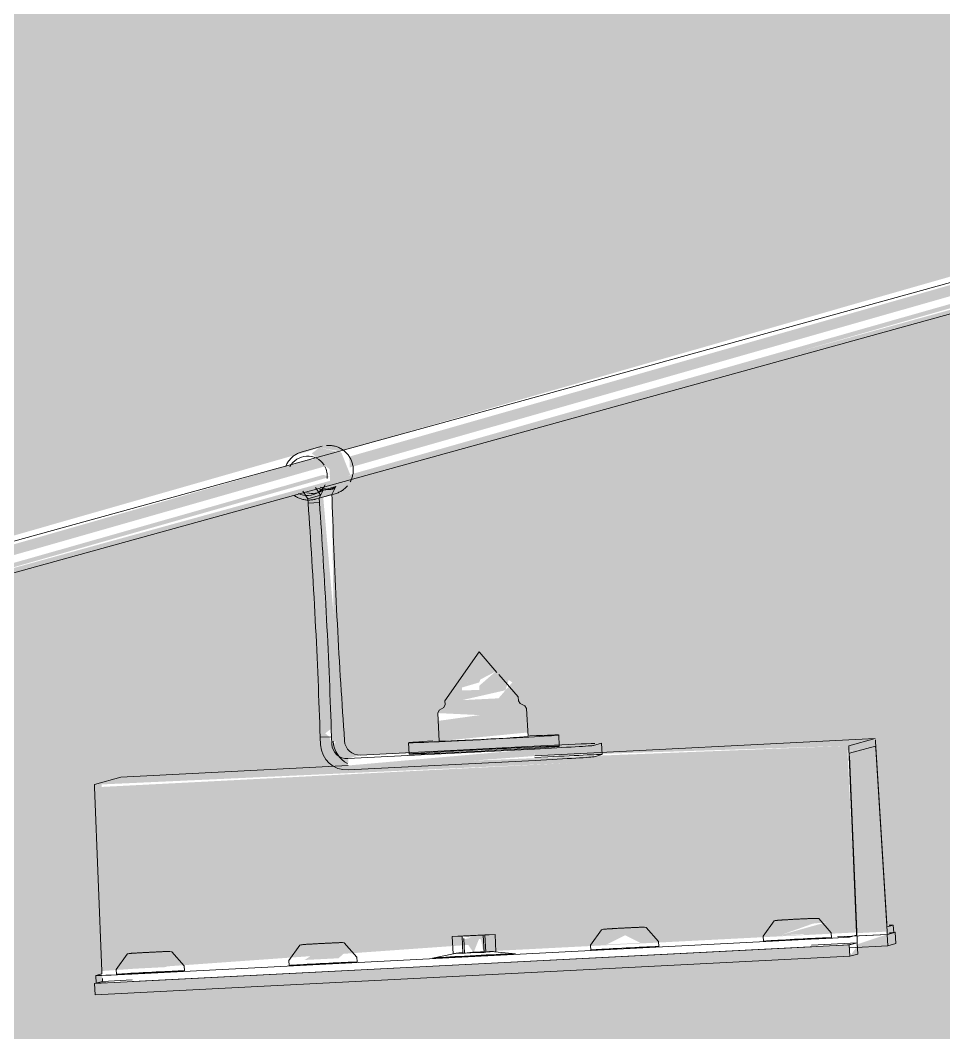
# Model space of a CAD drawing. Header units: millimetres. Extents: x -4612930 to -4329258, y -1064 to 30311.
# Drawn here: x -4405742.7 to -4405498.5, y 10428.4 to 10696.1 of the extents above; entities that cross this region are included whole.
import ezdxf

# ---------------------------------------------------------------- set-up
doc = ezdxf.new("R2010")
doc.units = ezdxf.units.MM
doc.layers.add('A-ROOF-PATT', color=132, linetype='Continuous', lineweight=5)
doc.layers.add('Q-SPCQ', color=91, linetype='Continuous', lineweight=5)

# ---------------------------------------------------------------- blocks, each defined once
blk = doc.blocks.new('Static Line_Sayfa_Metal Deck_Pan Mount - Up to 15 _ pitch - Max 2 Users-1848369-NORTH EAST')
at = {"layer": 'Q-SPCQ'}
h = blk.add_hatch(color=256, dxfattribs=at)
h.paths.add_polyline_path([(4293296.44, 10511.05), (4293532.94, 10578.53), (4293530.8, 10580.38), (4293527.11, 10579.82), (4293296.3, 10513.65), (4293296.4, 10511.83)])
h.paths.add_polyline_path([(4293538.36, 10577.89), (4293774.87, 10645.37), (4293772.73, 10647.21), (4293769.04, 10646.66), (4293538.22, 10580.77), (4293538.31, 10578.85)])
h.paths.add_polyline_path([(4293780.29, 10644.72), (4294016.79, 10712.21), (4294014.66, 10714.05), (4294010.97, 10713.5), (4293780.14, 10647.61), (4293780.25, 10645.59)])
h.paths.add_polyline_path([(4294022.22, 10711.56), (4294258.72, 10779.04), (4294256.58, 10780.89), (4294252.9, 10780.33), (4294022.07, 10714.38), (4294022.18, 10712.33)])
h.paths.add_polyline_path([(4294264.15, 10778.4), (4294500.65, 10845.88), (4294498.26, 10847.85), (4294494.83, 10847.17), (4294264.01, 10781.13), (4294264.11, 10779.07)])
h.paths.add_polyline_path([(4294506.08, 10845.23), (4294742.58, 10912.72), (4294740.23, 10914.67), (4294736.76, 10914.01), (4294505.94, 10847.88), (4294506.05, 10845.81)])
h.paths.add_polyline_path([(4294748, 10912.07), (4294984.51, 10979.55), (4294982.2, 10981.48), (4294978.68, 10980.84), (4294747.86, 10914.96), (4294747.98, 10912.55)])
h.paths.add_polyline_path([(4294989.93, 10978.91), (4295226.42, 11046.66), (4295224.17, 11048.3), (4295220.61, 11047.68), (4294989.78, 10981.79), (4294989.91, 10979.29)])
h.paths.add_polyline_path([(4295231.86, 11045.74), (4295468.35, 11113.4), (4295466.14, 11115.11), (4295462.54, 11114.52), (4295231.71, 11048.63), (4295231.85, 11046.03)])
h.paths.add_polyline_path([(4295473.79, 11112.58), (4295710.29, 11180.15), (4295708.11, 11181.93), (4295704.47, 11181.35), (4295473.64, 11115.47), (4295473.78, 11112.77)])
h.paths.add_polyline_path([(4295715.72, 11179.42), (4295952.21, 11247.06), (4295949.93, 11248.82), (4295946.4, 11248.19), (4295715.57, 11182.3), (4295715.71, 11179.51)])
h = blk.add_hatch(color=256, dxfattribs=at)
h.paths.add_polyline_path([(4293296.6, 10507.85), (4293533.1, 10575.41), (4293531.32, 10575.94), (4293296.53, 10509.17), (4293296.59, 10508.03)])
h.paths.add_polyline_path([(4293538.53, 10574.68), (4293775.03, 10642.25), (4293774.24, 10643.05), (4293538.46, 10576.01), (4293538.53, 10574.7)])
h.paths.add_polyline_path([(4293780.46, 10641.52), (4294016.96, 10709.09), (4294015.16, 10709.61), (4293780.39, 10642.84), (4293780.46, 10641.56)])
h.paths.add_polyline_path([(4294022.39, 10708.36), (4294258.88, 10775.92), (4294258.68, 10776.89), (4294022.34, 10709.18), (4294022.38, 10708.41)])
h.paths.add_polyline_path([(4294264.31, 10775.2), (4294500.81, 10842.76), (4294500.61, 10843.72), (4294264.27, 10776.08), (4294264.31, 10775.26)])
h.paths.add_polyline_path([(4294506.24, 10842.03), (4294742.74, 10909.6), (4294741.95, 10910.4), (4294506.19, 10842.98), (4294506.24, 10842.12)])
h.paths.add_polyline_path([(4294748.17, 10908.87), (4294984.67, 10976.44), (4294983.88, 10977.23), (4294748.12, 10909.88), (4294748.16, 10908.97)])
h.paths.add_polyline_path([(4294990.1, 10975.71), (4295226.6, 11043.27), (4295225.81, 11044.07), (4294990.04, 10976.78), (4294990.09, 10975.82)])
h.paths.add_polyline_path([(4295232.03, 11042.54), (4295468.51, 11110.29), (4295467.73, 11110.91), (4295231.97, 11043.68), (4295232.02, 11042.68)])
h.paths.add_polyline_path([(4295473.95, 11109.38), (4295710.45, 11177.04), (4295708.67, 11177.47), (4295473.89, 11110.58), (4295473.95, 11109.53)])
h.paths.add_polyline_path([(4295715.88, 11176.22), (4295952.38, 11243.78), (4295950.26, 11244.22), (4295715.82, 11177.48), (4295715.87, 11176.39)])
for points in [[(4293533.23, 10572.81), (4293538.46, 10576.01), (4293536.12, 10581.84), (4293530.25, 10583.13), (4293528.32, 10581.64), (4293533, 10577.38), (4293533.21, 10573.22)], [(4293533.61, 10504.71), (4293536.82, 10507.83), (4293531.32, 10570.09), (4293530.25, 10569.8), (4293533.6, 10504.97)], [(4293530.51, 10506.56), (4293533.43, 10508.82), (4293530.25, 10568.62), (4293527.32, 10568.47), (4293530.5, 10506.97)], [(4293562.03, 10505.54), (4293585.42, 10507.83), (4293585.09, 10514.15), (4293561.75, 10510.89), (4293562.02, 10505.62)], [(4293537.96, 10497.93), (4293587.29, 10501.61), (4293587.2, 10503.45), (4293537.9, 10499.09)], [(4293672.34, 10454.76), (4293680.45, 10455.18), (4293677.32, 10503.46), (4293670.38, 10503.1), (4293672.34, 10454.96)], [(4293651.85, 10454.09), (4293661.07, 10454.75), (4293664.33, 10457.63), (4293652.03, 10454.2)], [(4293672.35, 10451.01), (4293680.65, 10451.43), (4293680.45, 10454.43), (4293672.35, 10451.75)], [(4293571.08, 10449.64), (4293572.93, 10454.2), (4293568.62, 10453.14), (4293571.06, 10449.68)], [(4293606.21, 10451.75), (4293610.99, 10454.3), (4293608.39, 10453.14)], [(4293471.03, 10438.44), (4293670.59, 10448.65), (4293670.44, 10451.65), (4293470.88, 10441.44)], [(4293526.39, 10447.67), (4293535.37, 10448.13), (4293538.87, 10451.22), (4293530.73, 10450.43)], [(4293480.75, 10445.33), (4293489.73, 10445.79), (4293493.23, 10448.88), (4293485.1, 10448.09)]]:
    blk.add_hatch(color=256, dxfattribs=at).paths.add_polyline_path(points)
h = blk.add_hatch(color=256, dxfattribs=at)
h.paths.add_polyline_path([(4293572.58, 10521.69), (4293570.07, 10524.33), (4293564.68, 10520.22)])
h.paths.add_polyline_path([(4293568.01, 10516.37), (4293579.54, 10519), (4293580.38, 10521.69), (4293576.91, 10523.93), (4293572.64, 10520.22), (4293572.58, 10519.02), (4293565.74, 10519)])
h = blk.add_hatch(color=256, dxfattribs=at)
h.paths.add_polyline_path([(4293472.78, 10444.75), (4293569.67, 10451.65), (4293568.05, 10453.95), (4293573.04, 10453.14), (4293573.66, 10449.91), (4293672.34, 10454.96), (4293669.94, 10503.51), (4293470.8, 10493.33), (4293472.77, 10444.8)])
h.paths.add_polyline_path([(4293480.75, 10445.33), (4293489.73, 10448.54), (4293492.34, 10448.09), (4293489.73, 10445.79), (4293485.1, 10445.56)])
h.paths.add_polyline_path([(4293526.39, 10447.67), (4293535.37, 10450.88), (4293537.97, 10450.43), (4293535.37, 10448.13), (4293530.73, 10447.89)])
h.paths.add_polyline_path([(4293606.21, 10451.75), (4293611.19, 10454.2), (4293615.19, 10452.21)])
h.paths.add_polyline_path([(4293651.85, 10454.09), (4293660.83, 10457.29), (4293664.33, 10457.63), (4293658.28, 10454.41), (4293654.05, 10454.2)])
for p, q in [((4295948.37, 11248.74), (4293287.07, 10513.51)), ((4293289.2, 10505.8), (4295950.5, 11241.03)), ((4293531.03, 10583.5), (4293525.72, 10582.03)), ((4293532.44, 10583.73), (4293532.18, 10583.71)), ((4293530.61, 10570.57), (4293529.32, 10572.57)), ((4293531.33, 10571.91), (4293534.69, 10572.84)), ((4293534.69, 10572.84), (4293533.61, 10570.72)), ((4293525.97, 10571.64), (4293527.26, 10569.64)), ((4293527.26, 10569.64), (4293530.61, 10570.57)), ((4293527.26, 10569.64), (4293527.32, 10568.47)), ((4293529.18, 10569.5), (4293534.5, 10570.97)), ((4293530.25, 10569.8), (4293531.33, 10571.91)), ((4293530.25, 10569.8), (4293533.61, 10570.72)), ((4293530.31, 10568.63), (4293530.25, 10569.8)), ((4293533.61, 10570.72), (4293533.67, 10569.55)), ((4293527.32, 10568.47), (4293530.31, 10568.63)), ((4293563.52, 10516.21), (4293572.57, 10529.11)), ((4293577.26, 10523.7), (4293572.57, 10529.11)), ((4293582.89, 10517.21), (4293577.74, 10523.15)), ((4293563.52, 10516.21), (4293563.57, 10515.19)), ((4293582.95, 10516.19), (4293582.89, 10517.21)), ((4293582.95, 10516.19), (4293583.39, 10515.49)), ((4293561.64, 10512.95), (4293562.01, 10513.69)), ((4293563.2, 10514.45), (4293562.01, 10513.69)), ((4293563.57, 10515.19), (4293563.2, 10514.45)), ((4293584.65, 10514.85), (4293583.39, 10515.49)), ((4293585.1, 10514.16), (4293584.65, 10514.85)), ((4293585.49, 10506.75), (4293585.1, 10514.16)), ((4293561.64, 10512.95), (4293562.02, 10505.54)), ((4293533.51, 10506.71), (4293530.51, 10506.56)), ((4293530.51, 10506.56), (4293530.61, 10504.56)), ((4293533.61, 10504.71), (4293533.51, 10506.71)), ((4293536.86, 10507.64), (4293536.96, 10505.64)), ((4293677.32, 10506.22), (4293587.29, 10501.61)), ((4293593.75, 10504.17), (4293593.6, 10507.17)), ((4293677.32, 10506.22), (4293670.36, 10504.3)), ((4293680.42, 10457.19), (4293677.39, 10505.48)), ((4293587.2, 10503.45), (4293537.81, 10500.92)), ((4293541.16, 10501.85), (4293590.55, 10504.38)), ((4293553.9, 10505.12), (4293554.06, 10502.13)), ((4293602.79, 10504.39), (4293604.89, 10504.97)), ((4293605.06, 10501.98), (4293604.9, 10504.98)), ((4293670.36, 10503.54), (4293672.34, 10454.96)), ((4293670.53, 10502.32), (4293677.35, 10504.2)), ((4293677.43, 10503.46), (4293680.45, 10455.18)), ((4293537.96, 10497.93), (4293587.35, 10500.45)), ((4293590.7, 10501.38), (4293587.31, 10501.21)), ((4293602.95, 10501.39), (4293605.04, 10501.97)), ((4293672.5, 10452.98), (4293670.53, 10501.56)), ((4293537.9, 10499.09), (4293477.76, 10496.01)), ((4293470.81, 10494.09), (4293477.76, 10496.01)), ((4293472.78, 10444.75), (4293470.8, 10493.33)), ((4293573.66, 10454.23), (4293576.76, 10454.44)), ((4293576.76, 10454.44), (4293574.06, 10454.35)), ((4293576.76, 10454.44), (4293577, 10449.83)), ((4293665.72, 10453.55), (4293665.65, 10454.87)), ((4293680.5, 10454.43), (4293667.35, 10453.76)), ((4293667.54, 10453.77), (4293680.53, 10454.44)), ((4293682.07, 10456.89), (4293680.49, 10456.45)), ((4293682.6, 10455.01), (4293680.5, 10454.43)), ((4293680.5, 10454.43), (4293680.65, 10451.43)), ((4293680.53, 10454.44), (4293682.18, 10454.89)), ((4293682.19, 10454.9), (4293682.08, 10456.89)), ((4293682.75, 10452.01), (4293682.6, 10455.01)), ((4293480.75, 10443.95), (4293660.36, 10453.14)), ((4293568.45, 10454.06), (4293565.46, 10453.86)), ((4293565.46, 10453.86), (4293568.05, 10453.95)), ((4293565.7, 10449.31), (4293565.46, 10453.86)), ((4293568.05, 10453.95), (4293573.66, 10454.23)), ((4293568.05, 10453.95), (4293568.28, 10449.39)), ((4293574.06, 10454.35), (4293568.45, 10454.06)), ((4293568.49, 10453.32), (4293568.69, 10449.5)), ((4293573.66, 10454.23), (4293573.89, 10449.65)), ((4293574.06, 10454.35), (4293574.3, 10449.77)), ((4293620.08, 10451.22), (4293620.02, 10452.53)), ((4293647.68, 10453.94), (4293647.75, 10452.63)), ((4293672.53, 10452.23), (4293660.44, 10451.61)), ((4293672.53, 10452.23), (4293670.44, 10451.65)), ((4293672.33, 10454.2), (4293670.75, 10453.76)), ((4293670.86, 10451.76), (4293672.5, 10452.22)), ((4293672.69, 10449.23), (4293672.53, 10452.23)), ((4293680.65, 10451.43), (4293682.75, 10452.01)), ((4293470.88, 10441.44), (4293670.44, 10451.65)), ((4293480.86, 10441.95), (4293660.46, 10451.14)), ((4293565.75, 10449.33), (4293560.22, 10448.16)), ((4293582.15, 10449.29), (4293576.7, 10449.86)), ((4293602.04, 10451.61), (4293602.11, 10450.29)), ((4293670.44, 10451.65), (4293670.59, 10448.65)), ((4293670.48, 10450.91), (4293680.65, 10451.43)), ((4293670.59, 10448.65), (4293672.69, 10449.23)), ((4293471.03, 10438.44), (4293670.59, 10448.65)), ((4293522.22, 10447.52), (4293522.28, 10446.21)), ((4293540.26, 10447.14), (4293540.19, 10448.45)), ((4293568.73, 10448.64), (4293565.74, 10448.44)), ((4293565.74, 10448.44), (4293568.33, 10448.52)), ((4293568.33, 10448.52), (4293573.94, 10448.81)), ((4293574.34, 10448.92), (4293568.73, 10448.64)), ((4293573.94, 10448.81), (4293577.04, 10449.01)), ((4293577.04, 10449.01), (4293574.34, 10448.92)), ((4293471.2, 10443.55), (4293472.77, 10443.99)), ((4293476.58, 10445.19), (4293476.65, 10443.88)), ((4293494.62, 10444.8), (4293494.55, 10446.12)), ((4293470.88, 10441.44), (4293472.98, 10442.02)), ((4293471.03, 10438.44), (4293470.88, 10441.44)), ((4293471.19, 10443.55), (4293471.29, 10441.55)), ((4293472.94, 10442.01), (4293471.3, 10441.56)), ((4293480.83, 10442.42), (4293472.98, 10442.02))]:
    blk.add_line(p, q, dxfattribs=at)
at = {"layer": 'Q-SPCQ', "flags": 128}
for points in [[(4293538.47, 10574.12), (4293538.59, 10574.35), (4293538.7, 10574.59), (4293538.8, 10574.82), (4293538.9, 10575.07), (4293538.98, 10575.31), (4293539.05, 10575.56), (4293539.11, 10575.82), (4293539.16, 10576.07), (4293539.2, 10576.33), (4293539.24, 10576.58), (4293539.26, 10576.84), (4293539.27, 10577.1), (4293539.27, 10577.36), (4293539.26, 10577.62), (4293539.24, 10577.88), (4293539.21, 10578.14), (4293539.17, 10578.4), (4293539.11, 10578.65), (4293539.05, 10578.9), (4293538.98, 10579.15), (4293538.9, 10579.4), (4293538.81, 10579.64), (4293538.71, 10579.88), (4293538.6, 10580.12), (4293538.48, 10580.35), (4293538.35, 10580.57), (4293538.21, 10580.79), (4293538.07, 10581.01), (4293537.91, 10581.22), (4293537.75, 10581.42), (4293537.58, 10581.61), (4293537.4, 10581.8), (4293537.21, 10581.98), (4293537.02, 10582.16), (4293536.82, 10582.32), (4293536.61, 10582.48), (4293536.4, 10582.63), (4293536.18, 10582.77), (4293535.96, 10582.9), (4293535.73, 10583.03), (4293535.49, 10583.14), (4293535.26, 10583.24), (4293535.01, 10583.34), (4293534.77, 10583.42), (4293534.52, 10583.5), (4293534.27, 10583.56), (4293534.01, 10583.62), (4293533.76, 10583.66), (4293533.5, 10583.7), (4293533.24, 10583.72), (4293532.98, 10583.73), (4293532.72, 10583.74), (4293532.46, 10583.73), (4293532.44, 10583.73)], [(4293525.72, 10582.03), (4293525.47, 10581.96), (4293525.22, 10581.88), (4293524.98, 10581.78), (4293524.74, 10581.68), (4293524.51, 10581.56), (4293524.28, 10581.44), (4293524.05, 10581.31), (4293523.83, 10581.17), (4293523.62, 10581.02), (4293523.41, 10580.86), (4293523.21, 10580.7), (4293523.02, 10580.52), (4293522.83, 10580.34), (4293522.65, 10580.15), (4293522.48, 10579.96), (4293522.31, 10579.76), (4293522.16, 10579.55), (4293522.01, 10579.33), (4293521.87, 10579.11), (4293521.74, 10578.89), (4293521.62, 10578.66), (4293521.51, 10578.42), (4293521.41, 10578.18)], [(4293534.5, 10570.97), (4293534.75, 10571.05), (4293534.99, 10571.13), (4293535.24, 10571.23), (4293535.47, 10571.33), (4293535.71, 10571.44), (4293535.94, 10571.56), (4293536.16, 10571.7), (4293536.38, 10571.84), (4293536.6, 10571.99), (4293536.8, 10572.14), (4293537, 10572.31), (4293537.2, 10572.48), (4293537.39, 10572.66), (4293537.56, 10572.85), (4293537.74, 10573.05)], [(4293523.6, 10570.53), (4293523.82, 10570.38), (4293524.03, 10570.24), (4293524.26, 10570.1), (4293524.49, 10569.98), (4293524.72, 10569.87), (4293524.96, 10569.76), (4293525.2, 10569.67), (4293525.45, 10569.58), (4293525.7, 10569.51), (4293525.95, 10569.44), (4293526.2, 10569.39), (4293526.46, 10569.34), (4293526.72, 10569.31), (4293526.98, 10569.29), (4293527.24, 10569.27), (4293527.5, 10569.27), (4293527.76, 10569.28), (4293527.78, 10569.28)], [(4293527.78, 10569.28), (4293528.04, 10569.3), (4293528.3, 10569.32), (4293528.56, 10569.36), (4293528.81, 10569.41), (4293529.07, 10569.47), (4293529.18, 10569.5)], [(4293647.68, 10453.94), (4293650.57, 10458), (4293650.62, 10458.01)], [(4293665.65, 10454.87), (4293662.36, 10458.61), (4293661.9, 10458.66), (4293661.72, 10458.67), (4293661.62, 10458.67), (4293661.53, 10458.67), (4293661.46, 10458.67), (4293661.38, 10458.67), (4293661.31, 10458.67), (4293661.23, 10458.67), (4293661.14, 10458.67), (4293661.05, 10458.66), (4293660.95, 10458.66), (4293660.85, 10458.66), (4293660.74, 10458.65), (4293660.63, 10458.65), (4293660.51, 10458.64), (4293660.38, 10458.64), (4293660.25, 10458.63), (4293660.11, 10458.63), (4293659.97, 10458.62), (4293659.82, 10458.62), (4293659.67, 10458.61), (4293659.51, 10458.6), (4293659.34, 10458.59), (4293659.18, 10458.59), (4293659, 10458.58), (4293658.83, 10458.57), (4293658.65, 10458.56), (4293658.47, 10458.55), (4293658.28, 10458.54), (4293658.09, 10458.54), (4293657.9, 10458.53), (4293657.71, 10458.52), (4293657.51, 10458.51), (4293657.31, 10458.5), (4293657.11, 10458.49), (4293656.91, 10458.48), (4293656.71, 10458.47), (4293656.51, 10458.46), (4293656.31, 10458.45), (4293656.11, 10458.44), (4293655.91, 10458.43), (4293655.71, 10458.42), (4293655.51, 10458.4), (4293655.32, 10458.39), (4293655.12, 10458.38), (4293654.93, 10458.37), (4293654.74, 10458.36), (4293654.55, 10458.35), (4293654.37, 10458.34), (4293654.18, 10458.33), (4293654.01, 10458.32), (4293653.83, 10458.31), (4293653.66, 10458.3), (4293653.5, 10458.29), (4293653.34, 10458.28), (4293653.18, 10458.27), (4293653.03, 10458.26), (4293652.88, 10458.26), (4293652.74, 10458.25), (4293652.61, 10458.24), (4293652.48, 10458.23), (4293652.35, 10458.22), (4293652.24, 10458.21), (4293652.12, 10458.21), (4293652.02, 10458.2), (4293651.92, 10458.19), (4293651.83, 10458.19), (4293651.74, 10458.18), (4293651.66, 10458.17), (4293651.58, 10458.17), (4293651.5, 10458.16), (4293651.43, 10458.15), (4293651.35, 10458.15), (4293651.26, 10458.14), (4293651.13, 10458.12), (4293650.88, 10458.08), (4293650.62, 10458.01)], [(4293602.04, 10451.61), (4293604.93, 10455.66), (4293604.98, 10455.68)], [(4293620.02, 10452.53), (4293616.73, 10456.27), (4293616.26, 10456.33), (4293616.08, 10456.34), (4293615.98, 10456.34), (4293615.89, 10456.34), (4293615.82, 10456.34), (4293615.74, 10456.34), (4293615.67, 10456.34), (4293615.59, 10456.33), (4293615.5, 10456.33), (4293615.41, 10456.33), (4293615.32, 10456.33), (4293615.21, 10456.32), (4293615.11, 10456.32), (4293614.99, 10456.31), (4293614.87, 10456.31), (4293614.74, 10456.3), (4293614.61, 10456.3), (4293614.47, 10456.29), (4293614.33, 10456.29), (4293614.18, 10456.28), (4293614.03, 10456.27), (4293613.87, 10456.27), (4293613.71, 10456.26), (4293613.54, 10456.25), (4293613.37, 10456.24), (4293613.19, 10456.24), (4293613.01, 10456.23), (4293612.83, 10456.22), (4293612.64, 10456.21), (4293612.45, 10456.2), (4293612.26, 10456.19), (4293612.07, 10456.18), (4293611.87, 10456.17), (4293611.67, 10456.16), (4293611.47, 10456.15), (4293611.27, 10456.14), (4293611.07, 10456.13), (4293610.87, 10456.12), (4293610.67, 10456.11), (4293610.47, 10456.1), (4293610.27, 10456.09), (4293610.07, 10456.08), (4293609.87, 10456.07), (4293609.68, 10456.06), (4293609.48, 10456.05), (4293609.29, 10456.04), (4293609.1, 10456.03), (4293608.91, 10456.02), (4293608.73, 10456.01), (4293608.55, 10456), (4293608.37, 10455.99), (4293608.19, 10455.98), (4293608.02, 10455.97), (4293607.86, 10455.96), (4293607.7, 10455.95), (4293607.54, 10455.94), (4293607.39, 10455.93), (4293607.24, 10455.92), (4293607.1, 10455.91), (4293606.97, 10455.9), (4293606.84, 10455.9), (4293606.71, 10455.89), (4293606.6, 10455.88), (4293606.49, 10455.87), (4293606.38, 10455.87), (4293606.28, 10455.86), (4293606.19, 10455.85), (4293606.1, 10455.85), (4293606.02, 10455.84), (4293605.94, 10455.83), (4293605.86, 10455.83), (4293605.79, 10455.82), (4293605.71, 10455.81), (4293605.62, 10455.8), (4293605.49, 10455.79), (4293605.24, 10455.74), (4293604.98, 10455.68)], [(4293540.19, 10448.45), (4293536.9, 10452.19), (4293536.44, 10452.25), (4293536.26, 10452.25), (4293536.15, 10452.26), (4293536.07, 10452.26), (4293535.99, 10452.26), (4293535.92, 10452.25), (4293535.84, 10452.25), (4293535.76, 10452.25), (4293535.68, 10452.25), (4293535.59, 10452.25), (4293535.49, 10452.24), (4293535.39, 10452.24), (4293535.28, 10452.24), (4293535.17, 10452.23), (4293535.05, 10452.23), (4293534.92, 10452.22), (4293534.79, 10452.22), (4293534.65, 10452.21), (4293534.51, 10452.2), (4293534.36, 10452.2), (4293534.2, 10452.19), (4293534.05, 10452.18), (4293533.88, 10452.18), (4293533.71, 10452.17), (4293533.54, 10452.16), (4293533.37, 10452.15), (4293533.19, 10452.14), (4293533, 10452.14), (4293532.82, 10452.13), (4293532.63, 10452.12), (4293532.44, 10452.11), (4293532.24, 10452.1), (4293532.05, 10452.09), (4293531.85, 10452.08), (4293531.65, 10452.07), (4293531.45, 10452.06), (4293531.25, 10452.05), (4293531.05, 10452.04), (4293530.85, 10452.03), (4293530.65, 10452.02), (4293530.45, 10452.01), (4293530.25, 10452), (4293530.05, 10451.99), (4293529.85, 10451.98), (4293529.66, 10451.97), (4293529.47, 10451.96), (4293529.28, 10451.95), (4293529.09, 10451.93), (4293528.9, 10451.92), (4293528.72, 10451.91), (4293528.54, 10451.9), (4293528.37, 10451.89), (4293528.2, 10451.88), (4293528.03, 10451.87), (4293527.87, 10451.87), (4293527.72, 10451.86), (4293527.57, 10451.85), (4293527.42, 10451.84), (4293527.28, 10451.83), (4293527.14, 10451.82), (4293527.01, 10451.81), (4293526.89, 10451.81), (4293526.77, 10451.8), (4293526.66, 10451.79), (4293526.56, 10451.78), (4293526.46, 10451.78), (4293526.36, 10451.77), (4293526.28, 10451.76), (4293526.19, 10451.76), (4293526.12, 10451.75), (4293526.04, 10451.74), (4293525.97, 10451.74), (4293525.89, 10451.73), (4293525.8, 10451.72), (4293525.67, 10451.7), (4293525.42, 10451.66), (4293525.16, 10451.6)], [(4293476.58, 10445.19), (4293479.47, 10449.25), (4293479.52, 10449.26)], [(4293494.55, 10446.12), (4293491.26, 10449.85), (4293490.8, 10449.91), (4293490.62, 10449.92), (4293490.52, 10449.92), (4293490.43, 10449.92), (4293490.36, 10449.92), (4293490.28, 10449.92), (4293490.21, 10449.92), (4293490.13, 10449.92), (4293490.04, 10449.91), (4293489.95, 10449.91), (4293489.85, 10449.91), (4293489.75, 10449.9), (4293489.64, 10449.9), (4293489.53, 10449.9), (4293489.41, 10449.89), (4293489.28, 10449.89), (4293489.15, 10449.88), (4293489.01, 10449.88), (4293488.87, 10449.87), (4293488.72, 10449.86), (4293488.57, 10449.86), (4293488.41, 10449.85), (4293488.24, 10449.84), (4293488.08, 10449.83), (4293487.9, 10449.83), (4293487.73, 10449.82), (4293487.55, 10449.81), (4293487.37, 10449.8), (4293487.18, 10449.79), (4293486.99, 10449.78), (4293486.8, 10449.77), (4293486.6, 10449.77), (4293486.41, 10449.76), (4293486.21, 10449.75), (4293486.01, 10449.74), (4293485.81, 10449.73), (4293485.61, 10449.72), (4293485.41, 10449.71), (4293485.21, 10449.69), (4293485.01, 10449.68), (4293484.81, 10449.67), (4293484.61, 10449.66), (4293484.41, 10449.65), (4293484.22, 10449.64), (4293484.02, 10449.63), (4293483.83, 10449.62), (4293483.64, 10449.61), (4293483.45, 10449.6), (4293483.27, 10449.59), (4293483.08, 10449.58), (4293482.91, 10449.57), (4293482.73, 10449.56), (4293482.56, 10449.55), (4293482.4, 10449.54), (4293482.24, 10449.53), (4293482.08, 10449.52), (4293481.93, 10449.51), (4293481.78, 10449.5), (4293481.64, 10449.5), (4293481.51, 10449.49), (4293481.38, 10449.48), (4293481.25, 10449.47), (4293481.14, 10449.46), (4293481.02, 10449.46), (4293480.92, 10449.45), (4293480.82, 10449.44), (4293480.73, 10449.43), (4293480.64, 10449.43), (4293480.56, 10449.42), (4293480.48, 10449.42), (4293480.4, 10449.41), (4293480.33, 10449.4), (4293480.25, 10449.4), (4293480.16, 10449.39), (4293480.03, 10449.37), (4293479.78, 10449.32), (4293479.52, 10449.26)], [(4293522.22, 10447.52), (4293525.11, 10451.58), (4293525.16, 10451.6)]]:
    blk.add_lwpolyline(points, dxfattribs=at)
at = {"layer": 'Q-SPCQ'}
for centre, major_axis, ratio, start_param, end_param in [((4293527.17, 10575.69), (-1.39, 5.03), 0.999054, 6.064948, 7.112145), ((4293527.17, 10575.69), (-1.39, 5.03), 0.999054, 5.01775, 6.064948), ((4293527.17, 10575.69), (-1.39, 5.03), 0.999054, 4.299792, 4.942423), ((4293527.17, 10575.69), (-1.39, 5.03), 0.999054, 2.923355, 3.970552), ((4293531.77, 10577.3), (-1.42, 5.14), 0.999054, 2.606455, 3.451522), ((4293533.04, 10577.31), (-1.39, 5.03), 0.999054, 2.394127, 2.923355), ((4293533.04, 10577.31), (-1.39, 5.03), 0.999054, 2.923355, 3.141593), ((4293527.17, 10575.69), (-1.39, 5.03), 0.999054, 2.394566, 2.923355), ((4293528.41, 10576.38), (-1.42, 5.14), 0.999054, 2.606455, 3.451522), ((4293537.89, 10539.32), (-3.58, 69.91), 0.042464, 1.121439, 2.039005), ((4293526.28, 10536.79), (-3.58, 69.91), 0.042464, 4.263032, 5.180598), ((4293529.28, 10536.94), (-3.58, 69.91), 0.042464, 4.263032, 5.180598), ((4293540.95, 10505.85), (-1.86, 6.75), 0.999054, 1.352559, 2.399756), ((4293540.95, 10505.85), (-1.07, 3.86), 0.999054, 1.352559, 2.923355), ((4293573.75, 10506.14), (19.85, 1.02), 0.009417, 3.099114, 6.240706), ((4293573.75, 10506.14), (19.85, 1.02), 0.009417, 2.313715, 3.099114), ((4293573.75, 10506.14), (11.73, 0.6), 0.009417, 3.099114, 6.240706), ((4293573.75, 10506.14), (19.85, 1.02), 0.009417, 6.240706, 7.195383), ((4293677.37, 10505.22), (-0.051, 0.999), 0.042464, 4.973974, 5.41352), ((4293537.6, 10504.92), (-1.86, 6.75), 0.999054, 1.352559, 2.923355), ((4293537.6, 10504.92), (-1.07, 3.86), 0.999054, 1.352559, 2.923355), ((4293573.91, 10503.15), (19.85, 1.02), 0.009417, 3.099114, 6.240706), ((4293573.91, 10503.15), (19.85, 1.02), 0.009417, 6.240706, 9.382299), ((4293587.82, 10503.62), (14.98, 0.77), 0.009417, 4.66991, 6.240706), ((4293589.92, 10504.2), (14.98, 0.77), 0.009417, 0.48112, 1.528317), ((4293670.42, 10503.3), (-0.051, 0.999), 0.042464, 0.009426, 1.328063), ((4293677.4, 10503.2), (-0.051, 0.999), 0.042464, 4.973974, 6.283185), ((4293587.98, 10500.63), (14.98, 0.77), 0.009417, 4.66991, 6.240706), ((4293590.08, 10501.21), (14.98, 0.77), 0.009417, 6.240706, 7.811503), ((4293670.58, 10501.32), (-0.051, 0.999), 0.042464, 0.009426, 0.229199), ((4293470.86, 10493.09), (-0.051, 0.999), 0.042464, 0.229199, 1.328063), ((4293672.28, 10455.2), (-0.051, 0.999), 0.042464, 3.370791, 4.469655), ((4293680.48, 10455.44), (-0.051, 0.999), 0.042464, 1.832382, 2.931246), ((4293680.44, 10457.45), (-0.051, 0.999), 0.042464, 2.931246, 3.141593), ((4293672.1, 10456.38), (9.99, 0.51), 0.009417, 6.240706, 6.764305), ((4293672.2, 10454.38), (9.99, 0.51), 0.009417, 6.240706, 6.764305), ((4293656.73, 10453.09), (8.99, 0.46), 0.009417, 3.099114, 6.240706), ((4293656.73, 10453.09), (8.99, 0.46), 0.009417, 6.240706, 9.382299), ((4293660.78, 10453.25), (9.99, 0.51), 0.009417, 4.66991, 6.240706), ((4293660.88, 10451.25), (9.99, 0.51), 0.009417, 5.455308, 6.240706), ((4293672.45, 10453.22), (-0.051, 0.999), 0.042464, 3.151019, 4.469655), ((4293571.18, 10448.72), (10.99, 0.57), 0.009417, 3.099114, 6.240706), ((4293571.18, 10448.72), (10.99, 0.57), 0.009417, 6.240706, 9.382299), ((4293611.1, 10450.76), (8.99, 0.46), 0.009417, 3.099114, 6.240706), ((4293611.1, 10450.76), (8.99, 0.46), 0.009417, 6.240706, 9.382299), ((4293531.27, 10446.67), (8.99, 0.46), 0.009417, 3.099114, 6.240706), ((4293531.27, 10446.67), (8.99, 0.46), 0.009417, 6.240706, 9.382299), ((4293481.17, 10444.06), (9.99, 0.51), 0.009417, 3.099114, 4.66991), ((4293472.72, 10444.99), (-0.051, 0.999), 0.042464, 3.370791, 4.469655), ((4293485.63, 10444.34), (8.99, 0.46), 0.009417, 3.099114, 6.240706), ((4293485.63, 10444.34), (8.99, 0.46), 0.009417, 6.240706, 9.382299), ((4293481.28, 10442.07), (9.99, 0.51), 0.009417, 3.099114, 3.884512), ((4293472.89, 10443.01), (-0.051, 0.999), 0.042464, 3.151019, 4.469655)]:
    blk.add_ellipse(centre, major_axis=major_axis, ratio=ratio, start_param=start_param, end_param=end_param, dxfattribs=at)
for points in [[(4293565.7, 10449.31), (4293566.19, 10449.43), (4293567.19, 10449.57), (4293568.19, 10449.55), (4293568.69, 10449.5)], [(4293568.28, 10449.39), (4293567.85, 10449.46), (4293566.98, 10449.51), (4293566.13, 10449.41), (4293565.7, 10449.31)], [(4293573.89, 10449.65), (4293572.95, 10449.69), (4293571.08, 10449.68), (4293569.21, 10449.51), (4293568.28, 10449.39)], [(4293568.69, 10449.5), (4293569.62, 10449.63), (4293571.48, 10449.79), (4293573.36, 10449.8), (4293574.3, 10449.77)], [(4293577, 10449.83), (4293576.48, 10449.88), (4293575.44, 10449.9), (4293574.41, 10449.76), (4293573.89, 10449.65)], [(4293574.3, 10449.77), (4293574.74, 10449.85), (4293575.64, 10449.95), (4293576.54, 10449.89), (4293577, 10449.83)]]:
    blk.add_open_spline(points, degree=3, dxfattribs=at)

msp = doc.modelspace()

# ---------------------------------------------------------------- hatches: boundary and pattern name
at = {"layer": 'A-ROOF-PATT'}
h = msp.add_hatch(dxfattribs=at)
h.set_pattern_fill('FP_164', color=256, style=0, pattern_type=2)
h.set_pattern_definition([(3.05, (-8687274.0906, -226018.123), (-59.9198678984, -0.0001809275), [])])
h.paths.add_polyline_path([(-4420938.25, 9462.05), (-4394296, 10866.67), (-4390148.46, 11181.06), (-4386730.62, 11362.94), (-4386730.62, 11371.18), (-4392008.36, 11099.1), (-4393113.72, 11191.54), (-4393570.2, 11217.27), (-4393684.5, 11211.19), (-4393684.5, 11207.58), (-4393786.07, 11202.19), (-4393870.97, 11203.47), (-4393870.97, 11253.77), (-4393952.64, 11239.31), (-4393960.46, 11233.29), (-4393979.62, 11227.35), (-4393998.26, 11226.59), (-4394085.29, 11228.29), (-4394098.16, 11233.94), (-4394108.03, 11241.77), (-4394116.67, 11254.33), (-4394123.04, 11267.69), (-4394283.38, 11239.31), (-4394291.2, 11233.29), (-4394310.36, 11227.35), (-4394329, 11226.59), (-4394416.03, 11228.29), (-4394428.9, 11233.94), (-4394438.77, 11241.77), (-4394446.28, 11251.59), (-4394452.29, 11271.56), (-4394451.86, 11284.9), (-4394451.25, 11289.53), (-4394446.28, 11301.59), (-4394438.36, 11311.94), (-4394428.04, 11319.89), (-4394416.03, 11324.88), (-4394403.14, 11326.59), (-4394351.53, 11328.79), (-4394164.16, 11361.95), (-4394164.16, 11503.7), (-4398948.33, 11502.07), (-4402998.58, 11286.53), (-4402993.82, 11243.19), (-4403004.32, 11242.7), (-4403006.86, 11286.09), (-4405609.42, 11149.87), (-4405639.06, 11148.69), (-4405869.21, 11136.07), (-4420828.6, 9474.23)])
h.paths.add_polyline_path([(-4406258.15, 10300.91), (-4406258.3, 10306.94), (-4406235.16, 10313.3), (-4406213.4, 10316.43), (-4406197.79, 10360.66), (-4406176.89, 10366.43), (-4406032.47, 10373.82), (-4406011.71, 10324.73), (-4405968.9, 10326.92), (-4405968.9, 10323.88), (-4405974.15, 10321.44), (-4405974.04, 10319.42), (-4405991.85, 10316.74), (-4405991.73, 10314.53), (-4406036.64, 10312.24), (-4406038.1, 10318.34), (-4406057.56, 10364.32), (-4406176.6, 10357.15), (-4406192.51, 10311.97), (-4406195.6, 10309.09), (-4406197.79, 10307.98), (-4406213.36, 10305.41), (-4406213.4, 10303.19), (-4406215.65, 10303.08)])
h.paths.add_polyline_path([(-4406141.19, 10369.96), (-4406127.5, 10374.31), (-4406127.92, 10382.53), (-4406107.01, 10383.11), (-4406106.46, 10372.59), (-4406127.92, 10370.78)])
h.paths.add_polyline_path([(-4405964.83, 10371.61), (-4405962.88, 10375.18), (-4405963.07, 10377.44), (-4405963.11, 10427.25), (-4405758.43, 10436.63), (-4405755.41, 10384.58), (-4405763.51, 10384.17), (-4405765.27, 10381.82), (-4405906.26, 10374.6)])
h.paths.add_polyline_path([(-4406144.95, 10392.78), (-4406149.93, 10392.53), (-4406148.34, 10439.9), (-4406143.35, 10440.15), (-4406143.35, 10413.73), (-4406143.95, 10405.88)])
h.paths.add_polyline_path([(-4406144.33, 10372.8), (-4406143.35, 10407.95), (-4406141.21, 10406.06), (-4406140.65, 10373.82), (-4406141.19, 10373.67)])
h.paths.add_polyline_path([(-4406128.33, 10384.68), (-4406123.03, 10390.47), (-4406113.38, 10392.1), (-4406109.09, 10390.85), (-4406109.09, 10386.22), (-4406125.54, 10384.81)])
h.paths.add_polyline_path([(-4405965.05, 10427.25), (-4405957.99, 10429.18), (-4405897.9, 10434.13), (-4405894.7, 10435.01), (-4405848.66, 10436.61), (-4405848.51, 10434.78), (-4405958.11, 10427.61)])
h.paths.add_polyline_path([(-4405902.25, 10437.88), (-4405903.65, 10439.81), (-4405905.35, 10439.72), (-4405905.55, 10501.79), (-4405903.62, 10503.51), (-4405902.25, 10503.89), (-4405901.33, 10438.13)])
h.paths.add_polyline_path([(-4405523.58, 10504.3), (-4405656.03, 10499.09), (-4405655.97, 10500.97), (-4405652.77, 10501.85), (-4405606.74, 10503.45), (-4405606.58, 10501.61), (-4405523.57, 10504.3)])
h.paths.add_polyline_path([(-4405722.9, 10438.44), (-4405720.96, 10442.02), (-4405721.14, 10444.28), (-4405721.19, 10494.09), (-4405516.5, 10503.46), (-4405513.48, 10451.42), (-4405521.58, 10451.01), (-4405523.34, 10448.65), (-4405664.33, 10441.44)])
h.paths.add_polyline_path([(-4405873.83, 10438.71), (-4405874.21, 10446.12), (-4405850.75, 10447.04), (-4405850.38, 10439.91), (-4405871.13, 10438.78)])
h.paths.add_polyline_path([(-4405871.18, 10453.38), (-4405865.41, 10457.09), (-4405863.28, 10454.85), (-4405871.13, 10453.39)])
h.paths.add_polyline_path([(-4405867.84, 10449.53), (-4405867.84, 10452.87), (-4405863.25, 10454.24), (-4405862.98, 10455), (-4405858.95, 10457.09), (-4405854.53, 10454.24), (-4405858.17, 10450.03), (-4405863.28, 10449.76)])
h.paths.add_polyline_path([(-4405660.32, 10504.71), (-4405660.98, 10506.68), (-4405663.5, 10508.82), (-4405663.62, 10568.63), (-4405662.62, 10570.09), (-4405660.32, 10570.72), (-4405659.4, 10504.97)])
h.paths.add_polyline_path([(-4405281.65, 10571.13), (-4405285.87, 10570.92), (-4405414.1, 10565.92), (-4405414.04, 10567.8), (-4405408.92, 10568.78), (-4405364.81, 10570.29), (-4405364.65, 10568.45), (-4405281.64, 10571.13)])
h.paths.add_polyline_path([(-4405480.97, 10505.28), (-4405479.03, 10508.86), (-4405479.22, 10511.11), (-4405479.26, 10560.93), (-4405274.57, 10570.3), (-4405271.55, 10518.26), (-4405469.87, 10505.85)])
h.paths.add_polyline_path([(-4405631.9, 10505.54), (-4405632.29, 10512.95), (-4405608.72, 10511.83), (-4405608.46, 10506.74), (-4405629.2, 10505.61)])
h.paths.add_polyline_path([(-4405906.63, 10505.74), (-4405909.6, 10506.97), (-4405913.15, 10507.64), (-4405913.33, 10511.23), (-4405907.03, 10514.54), (-4405906, 10516.18), (-4405900.56, 10515.42), (-4405897.64, 10516.05), (-4405666.61, 10582.16), (-4405663.68, 10583.13), (-4405658.63, 10582.26), (-4405655.72, 10582.89), (-4405424.68, 10648.99), (-4405421.75, 10649.96), (-4405416.7, 10649.1), (-4405413.79, 10649.73), (-4405182.76, 10715.83), (-4405179.82, 10716.8), (-4405174.77, 10715.93), (-4405171.86, 10716.56), (-4404938.12, 10781.28), (-4404941.03, 10782.77), (-4404932.84, 10782.77), (-4404929.6, 10783.49), (-4404696.19, 10848.12), (-4404699.1, 10849.61), (-4404690.92, 10849.61), (-4404687.67, 10850.33), (-4404454.26, 10914.96), (-4404457.18, 10916.44), (-4404448.99, 10916.44), (-4404445.74, 10917.17), (-4404212.34, 10981.79), (-4404215.25, 10983.28), (-4404207.06, 10983.28), (-4404203.81, 10984), (-4403973.11, 11050.01), (-4403970.18, 11050.99), (-4403965.13, 11050.12), (-4403962.22, 11050.75), (-4403731.19, 11116.85), (-4403728.25, 11117.82), (-4403723.2, 11116.96), (-4403720.29, 11117.58), (-4403489.26, 11183.69), (-4403486.33, 11184.66), (-4403481.28, 11183.79), (-4403478.36, 11184.42), (-4403244.71, 11249.18), (-4403244.71, 11251.41), (-4403239.35, 11250.63), (-4403236.33, 11247.06), (-4403236.1, 11242.65), (-4405902.72, 10507.7), (-4405904.96, 10510.45), (-4405906.59, 10505.85)])
h.paths.add_polyline_path([(-4405279.66, 10511.8), (-4405279.66, 10511.8), (-4405279.66, 10517.84)])
h.paths.add_polyline_path([(-4405629.25, 10520.22), (-4405623.48, 10523.93), (-4405621.35, 10521.69), (-4405624.67, 10521.07)])
h.paths.add_polyline_path([(-4405625.92, 10516.37), (-4405625.92, 10519.71), (-4405621.33, 10521.07), (-4405621.05, 10521.84), (-4405617.02, 10523.93), (-4405612.6, 10521.07), (-4405616.24, 10516.86), (-4405621.35, 10516.6)])
h.paths.add_polyline_path([(-4405418.4, 10571.55), (-4405419.79, 10573.48), (-4405421.49, 10573.4), (-4405421.52, 10632.88), (-4405420.69, 10636.93), (-4405418.4, 10637.56), (-4405417.47, 10571.81)])
h.paths.add_polyline_path([(-4405039.73, 10637.97), (-4405172.18, 10632.88), (-4405172.12, 10634.64), (-4405168.92, 10635.52), (-4405122.88, 10637.12), (-4405122.73, 10635.29), (-4405039.72, 10637.97)])
h.paths.add_polyline_path([(-4405239.04, 10572.12), (-4405237.1, 10575.69), (-4405237.29, 10577.95), (-4405237.33, 10627.76), (-4405032.64, 10637.14), (-4405029.62, 10585.1), (-4405037.73, 10584.68), (-4405039.48, 10582.33), (-4405180.47, 10575.11)])
h.paths.add_polyline_path([(-4405389.98, 10572.38), (-4405390.36, 10579.79), (-4405366.9, 10580.72), (-4405366.53, 10573.58), (-4405387.27, 10572.45)])
h.paths.add_polyline_path([(-4405387.33, 10587.06), (-4405381.55, 10590.77), (-4405379.42, 10588.53), (-4405382.74, 10587.91)])
h.paths.add_polyline_path([(-4405383.99, 10583.2), (-4405383.99, 10586.55), (-4405379.4, 10587.91), (-4405379.13, 10588.68), (-4405375.1, 10590.77), (-4405370.67, 10587.91), (-4405374.31, 10583.7), (-4405379.42, 10583.44)])
h.paths.add_polyline_path([(-4405176.47, 10638.39), (-4405178.78, 10640.27), (-4405179.56, 10640.23), (-4405179.76, 10702.3), (-4405178.76, 10703.77), (-4405176.46, 10704.25), (-4405175.55, 10638.64)])
h.paths.add_polyline_path([(-4404797.79, 10704.8), (-4404802.01, 10704.59), (-4404930.25, 10699.6), (-4404930.19, 10701.48), (-4404926.99, 10702.36), (-4404880.95, 10703.96), (-4404880.8, 10702.13), (-4404797.78, 10704.81)])
h.paths.add_polyline_path([(-4404997.11, 10638.96), (-4404995.17, 10642.53), (-4404995.36, 10644.79), (-4404995.4, 10694.6), (-4404790.71, 10703.97), (-4404787.69, 10651.93), (-4404948.63, 10641.44)])
h.paths.add_polyline_path([(-4405148.05, 10639.22), (-4405148.43, 10646.63), (-4405124.97, 10647.55), (-4405124.6, 10640.42), (-4405145.34, 10639.29)])
h.paths.add_polyline_path([(-4404795.8, 10645.48), (-4404795.8, 10645.48), (-4404795.8, 10651.52)])
h.paths.add_polyline_path([(-4405145.4, 10653.89), (-4405138.39, 10656.31), (-4405137.49, 10655.36), (-4405140.81, 10654.75)])
h.paths.add_polyline_path([(-4405142.06, 10650.04), (-4405142.06, 10653.39), (-4405137.47, 10654.75), (-4405135.66, 10656.31), (-4405131.17, 10656.31), (-4405128.75, 10654.75), (-4405132.38, 10650.54), (-4405137.49, 10650.28)])
h.paths.add_polyline_path([(-4404934.54, 10705.23), (-4404935.93, 10707.16), (-4404937.64, 10707.07), (-4404937.83, 10769.14), (-4404936.83, 10770.6), (-4404934.54, 10771.23), (-4404933.62, 10705.48)])
h.paths.add_polyline_path([(-4404555.86, 10771.64), (-4404560.09, 10771.43), (-4404688.32, 10766.43), (-4404688.26, 10768.31), (-4404685.06, 10769.2), (-4404639.02, 10770.8), (-4404638.87, 10768.96), (-4404555.86, 10771.64)])
h.paths.add_polyline_path([(-4404755.19, 10705.79), (-4404753.24, 10709.37), (-4404753.43, 10711.62), (-4404753.47, 10761.44), (-4404548.79, 10770.81), (-4404545.77, 10718.77), (-4404718.49, 10707.67)])
h.paths.add_polyline_path([(-4404906.12, 10706.06), (-4404906.5, 10713.46), (-4404883.02, 10713.93), (-4404882.67, 10707.25), (-4404903.42, 10706.13)])
h.paths.add_polyline_path([(-4404553.87, 10712.32), (-4404553.88, 10712.32), (-4404553.88, 10718.35)])
h.paths.add_polyline_path([(-4404903.47, 10720.73), (-4404896.47, 10723.15), (-4404895.7, 10722.18), (-4404903.42, 10720.74)])
h.paths.add_polyline_path([(-4404900.13, 10716.88), (-4404900.13, 10720.22), (-4404895.54, 10721.58), (-4404893.73, 10723.15), (-4404889.24, 10723.15), (-4404886.82, 10721.58), (-4404890.45, 10717.37), (-4404895.56, 10717.11)])
h.paths.add_polyline_path([(-4404692.61, 10772.06), (-4404693.26, 10774.03), (-4404695.77, 10775.53), (-4404695.35, 10827.72), (-4404694.9, 10837.44), (-4404692.61, 10837.93), (-4404691.69, 10772.32)])
h.paths.add_polyline_path([(-4404313.94, 10838.48), (-4404446.39, 10833.27), (-4404446.33, 10835.15), (-4404443.13, 10836.04), (-4404397.1, 10837.64), (-4404396.94, 10835.8), (-4404313.94, 10838.48)])
h.paths.add_polyline_path([(-4404513.26, 10772.63), (-4404511.32, 10776.2), (-4404511.5, 10778.46), (-4404511.55, 10828.27), (-4404306.86, 10837.65), (-4404303.84, 10785.61), (-4404488.34, 10773.9)])
h.paths.add_polyline_path([(-4404664.19, 10772.89), (-4404664.57, 10780.3), (-4404641.09, 10780.76), (-4404640.74, 10774.09), (-4404661.49, 10772.96)])
h.paths.add_polyline_path([(-4404311.94, 10779.15), (-4404311.95, 10779.15), (-4404311.95, 10785.19)])
h.paths.add_polyline_path([(-4404661.54, 10787.57), (-4404654.54, 10789.99), (-4404653.77, 10789.01), (-4404661.49, 10787.58)])
h.paths.add_polyline_path([(-4404658.2, 10783.72), (-4404658.2, 10787.06), (-4404653.61, 10788.42), (-4404651.8, 10789.99), (-4404647.31, 10789.99), (-4404644.89, 10788.42), (-4404648.52, 10784.21), (-4404653.64, 10783.95)])
h.paths.add_polyline_path([(-4404450.68, 10838.9), (-4404452.08, 10840.83), (-4404453.78, 10840.74), (-4404453.98, 10902.81), (-4404452.97, 10904.28), (-4404450.68, 10904.91), (-4404449.76, 10839.15)])
h.paths.add_polyline_path([(-4404271.33, 10839.47), (-4404269.39, 10843.04), (-4404269.57, 10845.3), (-4404269.62, 10895.11), (-4404064.93, 10904.48), (-4404061.91, 10852.44), (-4404258.2, 10840.14)])
h.paths.add_polyline_path([(-4404422.26, 10839.73), (-4404422.65, 10847.14), (-4404399.18, 10848.06), (-4404398.82, 10840.93), (-4404419.56, 10839.8)])
h.paths.add_polyline_path([(-4404070.01, 10845.99), (-4404070.02, 10845.99), (-4404070.02, 10852.03)])
h.paths.add_polyline_path([(-4404419.61, 10854.41), (-4404412.61, 10856.82), (-4404411.71, 10855.87), (-4404415.03, 10855.26)])
h.paths.add_polyline_path([(-4404416.28, 10850.55), (-4404416.28, 10853.9), (-4404411.68, 10855.26), (-4404409.88, 10856.82), (-4404405.38, 10856.82), (-4404402.96, 10855.26), (-4404406.6, 10851.05), (-4404411.71, 10850.79)])
h.paths.add_polyline_path([(-4404271.56, 10895.11), (-4404258.2, 10897.36), (-4404204.4, 10901.99), (-4404201.2, 10902.87), (-4404155.17, 10904.47), (-4404155.01, 10902.64), (-4404264.61, 10895.47)])
h.paths.add_polyline_path([(-4404208.75, 10905.74), (-4404209.41, 10907.71), (-4404211.85, 10907.58), (-4404211.48, 10961.19), (-4404210.03, 10971.39), (-4404208.74, 10971.39), (-4404207.83, 10905.99)])
h.paths.add_polyline_path([(-4403830.08, 10972.15), (-4403834.3, 10971.94), (-4403962.53, 10966.94), (-4403962.48, 10968.83), (-4403959.28, 10969.71), (-4403913.24, 10971.31), (-4403913.08, 10969.47), (-4403830.07, 10972.15)])
h.paths.add_polyline_path([(-4404029.4, 10906.3), (-4404027.46, 10909.88), (-4404027.65, 10912.13), (-4404027.69, 10961.95), (-4403823, 10971.32), (-4403819.98, 10919.28), (-4404028.05, 10906.37)])
h.paths.add_polyline_path([(-4404180.34, 10906.57), (-4404180.72, 10913.97), (-4404157.23, 10914.44), (-4404156.89, 10907.77), (-4404177.63, 10906.64)])
h.paths.add_polyline_path([(-4403828.09, 10912.61), (-4403828.09, 10912.61), (-4403828.09, 10918.18)])
h.paths.add_polyline_path([(-4404177.68, 10921.24), (-4404170.68, 10923.66), (-4404169.78, 10922.71), (-4404173.1, 10922.09)])
h.paths.add_polyline_path([(-4404174.35, 10917.39), (-4404174.35, 10920.73), (-4404169.76, 10922.09), (-4404167.95, 10923.66), (-4404163.46, 10923.66), (-4404161.03, 10922.09), (-4404164.67, 10917.88), (-4404169.68, 10917.63)])
h.paths.add_polyline_path([(-4403966.83, 10972.57), (-4403968.22, 10974.5), (-4403969.92, 10974.42), (-4403970.12, 11036.49), (-4403969.12, 11037.95), (-4403966.83, 11038.58), (-4403965.91, 10972.83)])
h.paths.add_polyline_path([(-4403588.15, 11038.99), (-4403592.37, 11038.78), (-4403720.61, 11033.78), (-4403720.55, 11035.66), (-4403717.35, 11036.55), (-4403671.27, 11037.4), (-4403671.16, 11036.31), (-4403588.14, 11038.99)])
h.paths.add_polyline_path([(-4403787.47, 10973.14), (-4403785.53, 10976.72), (-4403785.72, 10978.97), (-4403785.76, 11028.78), (-4403581.07, 11038.16), (-4403578.05, 10986.12), (-4403728.9, 10976.14)])
h.paths.add_polyline_path([(-4403938.41, 10973.4), (-4403938.79, 10980.81), (-4403915.33, 10981.74), (-4403914.96, 10974.6), (-4403935.7, 10973.47)])
h.paths.add_polyline_path([(-4403935.76, 10988.08), (-4403928.75, 10990.5), (-4403927.85, 10989.55), (-4403931.17, 10988.93)])
h.paths.add_polyline_path([(-4403932.42, 10984.23), (-4403932.42, 10987.57), (-4403927.83, 10988.93), (-4403926.02, 10990.5), (-4403921.53, 10990.5), (-4403919.1, 10988.93), (-4403922.74, 10984.72), (-4403927.85, 10984.46)])
h.paths.add_polyline_path([(-4403724.9, 11039.41), (-4403726.29, 11041.34), (-4403727.99, 11041.25), (-4403728.19, 11103.32), (-4403727.19, 11104.79), (-4403724.9, 11105.42), (-4403723.98, 11039.66)])
h.paths.add_polyline_path([(-4403346.23, 11105.83), (-4403478.68, 11100.62), (-4403478.62, 11102.5), (-4403475.42, 11103.38), (-4403429.38, 11104.98), (-4403429.23, 11103.15), (-4403346.22, 11105.83)])
h.paths.add_polyline_path([(-4403545.54, 11039.98), (-4403543.6, 11043.55), (-4403543.79, 11045.81), (-4403543.83, 11095.62), (-4403339.15, 11105), (-4403337.62, 11052.88), (-4403344.23, 11052.54), (-4403345.99, 11050.18), (-4403486.98, 11042.97)])
h.paths.add_polyline_path([(-4403696.48, 11040.24), (-4403696.86, 11047.65), (-4403673.4, 11048.58), (-4403673.03, 11041.44), (-4403693.78, 11040.31)])
h.paths.add_polyline_path([(-4403693.83, 11054.92), (-4403686.83, 11057.33), (-4403685.92, 11056.38), (-4403689.24, 11055.77)])
h.paths.add_polyline_path([(-4403690.49, 11051.06), (-4403690.49, 11054.41), (-4403685.9, 11055.77), (-4403684.09, 11057.33), (-4403679.6, 11057.33), (-4403677.18, 11055.77), (-4403680.81, 11051.56), (-4403685.92, 11051.3)])
h.paths.add_polyline_path([(-4403482.97, 11106.25), (-4403484.37, 11108.18), (-4403486.07, 11108.09), (-4403486.27, 11170.16), (-4403485.26, 11171.62), (-4403482.97, 11172.26), (-4403482.05, 11106.5)])
h.paths.add_polyline_path([(-4403303.62, 11106.81), (-4403301.67, 11110.39), (-4403301.86, 11112.64), (-4403301.91, 11162.46), (-4403236.75, 11167.45), (-4403236.69, 11169.34), (-4403233.49, 11170.22), (-4403187.45, 11171.82), (-4403187.3, 11169.98), (-4403113.23, 11175.82), (-4403090.25, 11182.17), (-4403068.33, 11185.31), (-4403052.72, 11229.54), (-4403031.83, 11235.31), (-4402995.86, 11238.91), (-4402982.41, 11242.7), (-4402980.6, 11251.52), (-4402962, 11253.05), (-4402961.4, 11241.47), (-4402949.22, 11241.24), (-4402948.97, 11239.55), (-4402887.41, 11242.7), (-4402866.64, 11193.61), (-4402823.83, 11195.8), (-4402823.83, 11192.76), (-4402829.01, 11189), (-4402828.98, 11188.3), (-4402846.8, 11185.88), (-4402846.67, 11183.41), (-4402891.57, 11181.12), (-4402893.04, 11187.22), (-4402912.49, 11233.2), (-4403031.54, 11226.03), (-4403047.44, 11180.85), (-4403050.52, 11177.67), (-4403052.72, 11176.86), (-4403068.31, 11174.55), (-4403068.33, 11172.07), (-4403097.09, 11169.79), (-4403094.2, 11119.79), (-4403102.3, 11119.38), (-4403104.06, 11117.02), (-4403245.05, 11109.81)])
h.paths.add_polyline_path([(-4403454.55, 11107.08), (-4403454.93, 11114.48), (-4403431.45, 11114.95), (-4403431.1, 11108.28), (-4403451.85, 11107.15)])
h.paths.add_polyline_path([(-4403451.9, 11121.75), (-4403444.9, 11124.17), (-4403444.13, 11123.2), (-4403451.85, 11121.76)])
h.paths.add_polyline_path([(-4403448.56, 11117.9), (-4403448.56, 11121.24), (-4403443.97, 11122.6), (-4403442.16, 11124.17), (-4403437.67, 11124.17), (-4403435.25, 11122.6), (-4403438.88, 11118.4), (-4403444, 11118.13)])
h.paths.add_polyline_path([(-4403241.04, 11173.08), (-4403241.7, 11175.05), (-4403244.14, 11174.93), (-4403244.14, 11234.05), (-4403242.33, 11238.74), (-4403241.02, 11238.6), (-4403240.12, 11173.34)])
h.paths.add_polyline_path([(-4403212.62, 11173.91), (-4403213, 11181.32), (-4403189.52, 11181.79), (-4403189.17, 11175.11), (-4403209.92, 11173.98)])
h.paths.add_polyline_path([(-4403209.97, 11188.59), (-4403202.97, 11191.01), (-4403202.2, 11190.03), (-4403209.92, 11188.6)])
h.paths.add_polyline_path([(-4403206.64, 11184.74), (-4403206.64, 11188.08), (-4403202.04, 11189.44), (-4403200.24, 11191.01), (-4403195.74, 11191.01), (-4403193.32, 11189.44), (-4403196.96, 11185.23), (-4403202.07, 11184.97)])
h.paths.add_polyline_path([(-4402983.26, 11253.56), (-4402978.55, 11259.5), (-4402969.24, 11260.98), (-4402964.03, 11258.55), (-4402964.03, 11255.1), (-4402981.06, 11253.66)])
h.paths.add_polyline_path([(-4394040.43, 11326.59), (-4394022.44, 11328.5), (-4393870.97, 11356.33), (-4393870.97, 11503.7), (-4394064.54, 11503.7), (-4394064.54, 11326.59)])

# ---------------------------------------------------------------- block references
at = {"layer": 'Q-SPCQ'}
msp.add_blockref('Static Line_Sayfa_Metal Deck_Pan Mount - Up to 15 _ pitch - Max 2 Users-1848369-NORTH EAST', (-8699193.93, 0), dxfattribs=at)

doc.saveas('drawing.dxf')
